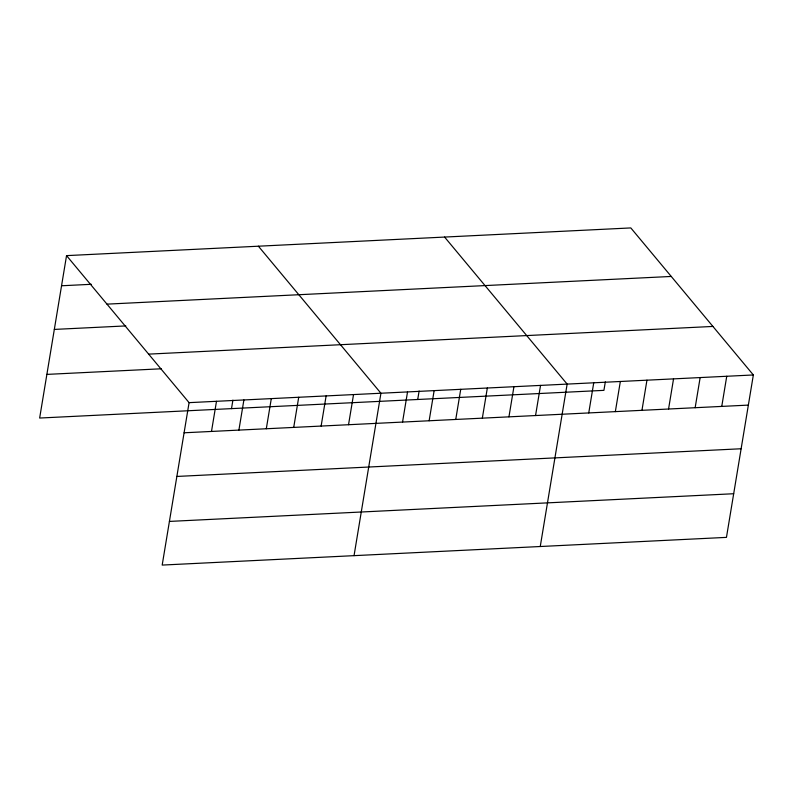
<?xml version="1.0" encoding="UTF-8"?>
<svg xmlns="http://www.w3.org/2000/svg" width="793" height="793" viewBox="0 0 793 793"><rect width="100%" height="100%" fill="white"/><g stroke="black" fill="none" stroke-linecap="round" stroke-linejoin="round"><path stroke-width="1.19" d="M66.543 255.624L189.081 402.646L162.188 565.072L726.457 537.376L753.35 374.96L630.812 227.928L66.543 255.624L39.65 418.04L603.919 390.354L605.327 381.869M211.493 431.442L216.489 401.298M231.506 408.633L232.904 400.148M238.901 430.103L243.897 399.95M266.309 428.755L271.305 398.611M293.717 427.407L298.713 397.263M321.125 426.069L326.121 395.915M348.533 424.721L353.529 394.577M354.045 555.655L380.927 393.229L258.389 246.207M402.547 422.074L407.533 391.92M417.713 399.494L419.12 391.008M429.142 420.766L434.138 390.622M455.747 419.457L460.733 389.313M482.342 418.159L487.338 388.005M508.947 416.85L513.933 386.706M535.553 415.542L540.539 385.398M540.251 546.516L567.144 384.09L444.595 237.067M588.753 412.935L593.739 382.791M615.348 411.626L620.344 381.483M641.953 410.328L646.949 380.174M668.558 409.019L673.544 378.876M695.154 407.711L700.15 377.567M721.759 406.412L726.745 376.259M61.547 285.767L91.344 284.3M106.976 304.135L671.245 276.45M54.32 329.422L125.819 325.913M148.638 354.124L712.907 326.438M46.876 374.395L161.276 368.785M189.081 402.646L753.35 374.96M184.085 432.79L748.354 405.104M176.859 476.444L741.128 448.759M169.415 521.417L733.684 493.732"/></g></svg>
